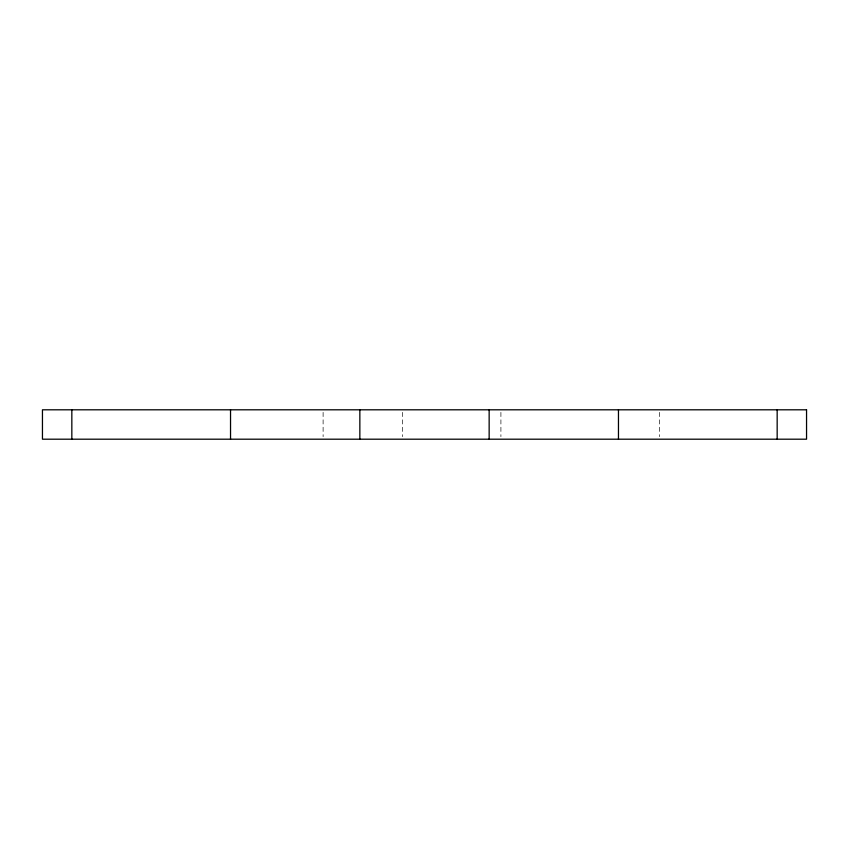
<?xml version="1.0" encoding="UTF-8"?>
<svg xmlns="http://www.w3.org/2000/svg" width="849" height="849" viewBox="0 0 849 849"><rect width="100%" height="100%" fill="white"/><g stroke="black" fill="none" stroke-linecap="round" stroke-linejoin="round"><path stroke-width="0.64" stroke-dasharray="4.25 3.18" d="M659.609 412.359L659.609 436.641M500.91 412.359L500.91 436.641M402.458 412.359L402.458 436.641M323.108 412.359L323.108 436.641"/><path stroke-width="1.27" d="M777.164 409.802L777.164 439.198M618.465 409.802L618.465 439.198M489.151 409.802L489.151 439.198M359.849 409.802L359.849 439.198M230.535 409.802L230.535 439.198M71.836 409.802L71.836 439.198M806.55 409.802L42.45 409.802L42.45 439.198L806.55 439.198L806.55 409.802"/></g></svg>
